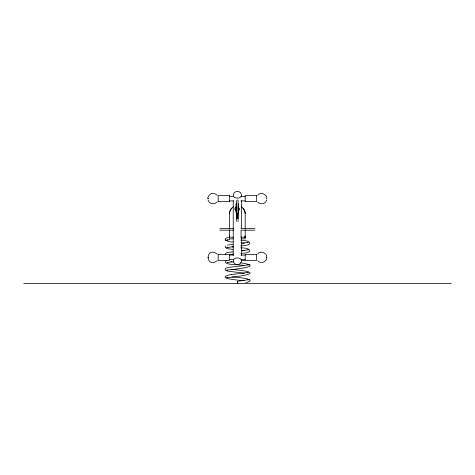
<?xml version="1.0" encoding="UTF-8"?>
<svg xmlns="http://www.w3.org/2000/svg" width="475" height="475" viewBox="0 0 475 475"><rect width="100%" height="100%" fill="white"/><g stroke="black" fill="none" stroke-linecap="round" stroke-linejoin="round"><path stroke-width="0.71" d="M207.842 198.645L208.537 198.675C205.752 199.138 210.746 192.126 213.043 193.432C214.736 193.355 216.012 194.417 217.271 195.368M241.425 196.122L241.52 195.546M227.359 277.103L226.712 277.827L227.02 277.679C242.416 276.135 267.544 272.573 231.937 269.462M233.326 194.59C234.062 190.534 240.368 190.333 241.359 194.334M227.353 247.107L227.068 247.635L233.338 246.555M247.849 272.822L248.235 272.24L243.158 273.226L231.616 274.443M266.73 199.993C265.798 203.953 260.306 205.111 257.711 202.065M241.359 261.666C240.374 265.668 234.068 265.472 233.326 261.422M247.897 250.183L248.366 249.666L241.929 250.859M247.891 265.181L248.366 264.676L244.423 265.549L228.433 267.431L225.886 268.155L225.049 269.248L225.696 270.447L228.267 271.231L244.376 273.143M227.311 239.744L226.949 240.231L229.704 239.548M237.5 281.313L237.708 283.646L237.5 281.313L248.377 279.674L248.051 279.912M247.956 242.541L248.223 242.226L241.983 243.354M227.258 262.39L226.985 262.693L232.055 261.713M235.232 207.949L234.775 209.042L235.232 210.14M239.257 210.14L239.715 209.042L239.257 207.949M227.175 270.014L226.848 270.263L227.353 270.049C233.296 269.23 265.786 266.588 240.754 262.853M225.53 245.884C223.915 249.512 231.028 248.74 232.987 249.422M231.764 274.425C212.331 278.095 240.861 280.588 244.459 280.666M257.711 195.219C260.722 191.116 267.841 194.91 266.73 198.835M257.711 253.935C260.722 249.832 267.841 253.626 266.73 257.551M217.271 201.917C214.605 204.968 209.042 204.167 208.02 199.993M217.271 260.638C205.147 269.479 205.147 245.243 217.271 254.083M226.842 260.282C219.379 265.394 242.137 264.415 243.265 265.483M228.451 237.405C220.133 239.056 229.698 242.6 233.041 241.923M227.513 245.1L232.964 244.257M245.807 282.702C260.353 278.831 233.652 276.99 232.008 276.967M229.722 254.558L233.284 254.072M244.815 260.33L242.244 260.662M233.017 251.75C230.808 252.623 225.251 251.441 225.156 254.814M240.736 245.83C252.86 245.824 252.884 240.362 240.789 240.338M240.772 253.335C252.664 253.329 253.05 247.95 240.754 247.837M266.73 257.379C267.478 261.672 260.597 264.545 257.711 260.781M229.567 196.365L233.118 196.365M240.926 196.365L245.183 196.365M237.31 200.023L237.702 200.023M229.567 200.919L233.825 200.919M240.926 200.919L245.183 200.919M236.402 203.929L236.01 203.929L236.01 212.467M238.094 203.929L238.48 203.929L238.48 212.467M236.01 206.779L236.402 206.779M238.094 206.779L238.48 206.779M236.01 207.498L236.336 207.498M238.153 207.498L238.48 207.498M236.01 207.599L236.336 207.599M238.153 207.599L238.48 207.599M236.01 207.807L236.336 207.807M238.153 207.807L238.48 207.807M236.01 208.092L236.336 208.092M238.153 208.092L238.48 208.092M236.01 208.448L236.336 208.448M238.153 208.448L238.48 208.448M236.01 208.84L236.336 208.84M238.153 208.84L238.48 208.84M236.01 209.249L236.336 209.249M238.153 209.249L238.48 209.249M236.01 209.641L236.336 209.641M238.153 209.641L238.48 209.641M236.01 209.992L236.336 209.992M238.153 209.992L238.48 209.992M236.01 210.283L236.336 210.283M238.153 210.283L238.48 210.283M236.01 210.484L236.336 210.484M238.153 210.484L238.48 210.484M236.01 210.591L236.336 210.591M238.153 210.591L238.48 210.591M236.01 211.838L236.402 211.838M238.094 211.838L238.48 211.838M236.408 213.073L238.1 213.073M236.408 213.631L238.1 213.631M236.408 214.207L238.1 214.207M236.408 214.795L238.1 214.795M236.408 215.389L238.1 215.389M236.408 215.994L238.1 215.994M236.408 216.612L238.1 216.612M236.408 217.235L238.1 217.235M236.408 217.871L238.1 217.871M236.408 218.512L238.1 218.512M219.812 228.481L233.457 228.481M240.926 228.481L254.938 228.481M219.812 230.173L233.682 230.173M254.938 230.173L241.068 230.173L241.068 237.203M229.567 237.203L233.682 237.203M240.926 237.203L245.183 237.203M233.118 238.889L229.567 238.889L229.567 229.817M240.926 238.889L245.183 238.889L245.183 229.817M229.567 255.081L233.825 255.081M240.926 255.081L245.183 255.081M229.567 259.635L233.118 259.635M240.926 259.635L245.183 259.635M23.75 283.646L451.25 283.646M241.906 242.808L244.382 243.129M232.02 246.953L233.308 247.107M241.959 250.319L244.471 250.646M233.249 254.612L230.737 254.285M233.308 262.129L230.826 261.808M225.304 240.065L225.684 240.421M249.523 264.51L249.903 264.872M249.523 279.52L249.898 279.882M241.425 259.873L241.526 260.454M245.183 228.647L245.183 213.322A7.808 7.541 0 0 0 241.276 206.791M241.526 200.592L241.526 228.612M241.526 236.894L241.526 255.408M238.1 200.486L238.1 221.409M236.408 200.486L236.408 221.409M233.225 200.747L233.225 255.253M229.567 228.647L229.567 213.322A7.808 7.541 0 0 1 233.474 206.791M241.359 194.815A4.162 2.535 0 0 1 237.5 198.075A4.162 2.535 0 0 1 233.326 194.964M233.326 261.036A4.162 2.529 0 0 1 237.5 257.925A4.162 2.529 0 0 1 241.359 261.185M229.615 236.704A1.3 1.259 0 0 1 229.567 236.384M229.615 236.271A1.3 1.259 0 0 1 229.567 235.944M229.567 213.762A7.808 7.541 0 0 1 230.612 209.992M230.981 209.439A7.808 7.541 0 0 1 231.853 208.43M242.897 208.43A7.808 7.541 0 0 1 244.138 209.992M244.447 210.573A7.808 7.541 0 0 1 245.183 213.762M245.183 235.944A1.3 1.259 0 0 1 244.803 236.835M245.183 236.384A1.3 1.259 0 0 1 244.803 237.268M227.204 247.511L226.973 247.695L227.204 247.511M208.02 257.551L208.537 257.391L208.02 257.551M227.086 240.101L226.83 240.261L227.139 240.112M229.567 195.652L218.173 195.652L218.173 201.638L229.567 201.638L229.567 195.652M256.577 195.652L245.183 195.652L245.183 201.638L256.577 201.638L256.577 195.652M229.567 254.368L218.173 254.368L218.173 260.353L229.567 260.353L229.567 254.368M256.577 254.368L245.183 254.368L245.183 260.353L256.577 260.353L256.577 254.368"/></g></svg>
